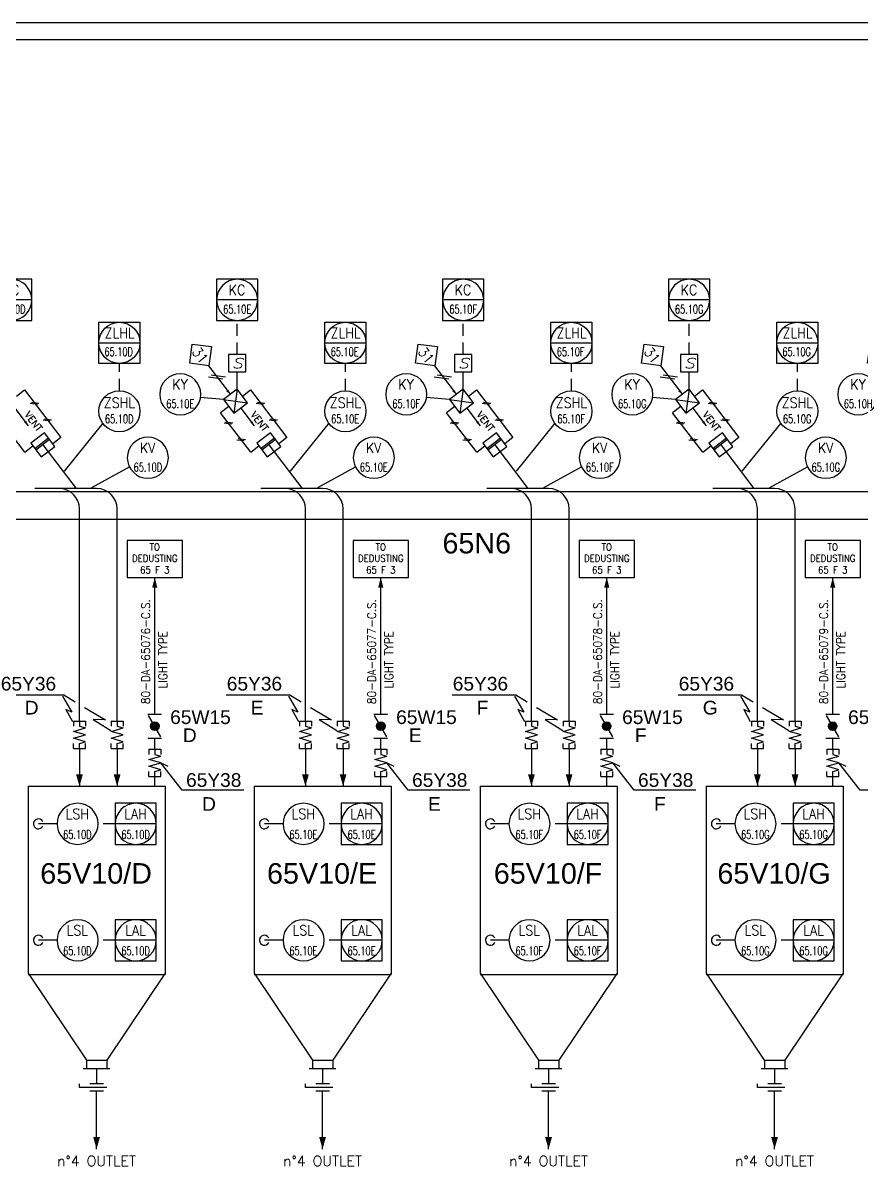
# Model space of a CAD drawing. Extents: x 128 to 230, y 0 to 68.
# Drawn here: x 181.36 to 205.84, y 34.3 to 67.7 of the extents above; entities that cross this region are included whole.
import ezdxf
from ezdxf.enums import TextEntityAlignment as Align

# ---------------------------------------------------------------- set-up
doc = ezdxf.new("R2010")
doc.units = 0
doc.header["$LTSCALE"] = 0.5
doc.header["$MEASUREMENT"] = 0
doc.linetypes.add('TRATT2', pattern=[1.1, 0.7, -0.4])
doc.layers.get('0').update_dxf_attribs({"linetype": 'CONTINUOUS'})
for name, color, linetype in [('GREEN', 92, 'CONTINUOUS'), ('RED', 1, 'CONTINUOUS'), ('S', 7, 'CONTINUOUS'), ('TRATT2', 5, 'TRATT2'), ('Y', 92, 'CONTINUOUS')]:
    doc.layers.add(name, color=color, linetype=linetype)
doc.styles.add('A6', font='arial.ttf', dxfattribs={"height": 0.6})
doc.styles.add('C3', font='COMPLEX', dxfattribs={"height": 0.3})
doc.styles.add('S', font='ITALIC', dxfattribs={"height": 6})
doc.styles.add('S15', font='SIMPLEX', dxfattribs={"width": 0.9, "height": 0.15})
doc.styles.add('S2', font='SIMPLEX', dxfattribs={"height": 0.2})
doc.styles.add('S25', font='SIMPLEX', dxfattribs={"width": 0.9, "height": 0.25})
doc.styles.add('S25S', font='SIMPLEX', dxfattribs={"width": 0.7, "height": 0.25})
doc.styles.add('S2S', font='SIMPLEX', dxfattribs={"width": 0.7, "height": 0.2})
doc.styles.add('S3', font='SIMPLEX', dxfattribs={"width": 0.9, "height": 0.3})

# ---------------------------------------------------------------- blocks, each defined once
blk = doc.blocks.new('NOMEN', base_point=(35, 22))
for p, q in [((35, 22.8), (34.6, 22.4)), ((35.4, 22.4), (35, 22.8)), ((34.6, 22.4), (35, 22)), ((35, 22), (35.4, 22.4))]:
    blk.add_line(p, q)
at = {"style": 'S3', "width": 0.9}
blk.add_attdef('1', text='', height=0.3, dxfattribs=at).set_placement((35, 22.236), align=Align.CENTER)
blk = doc.blocks.new('STRUM0')
blk.add_circle((0, 0), 0.6)
at = {"style": 'S3', "width": 0.9}
blk.add_attdef('2', text='', height=0.3, dxfattribs=at).set_placement((0.005, 0.139), align=Align.CENTER)
at = {"layer": 'S', "style": 'S25', "width": 0.9}
blk.add_attdef('1', text='', height=0.25, dxfattribs=at).set_placement((0.005, -0.436), align=Align.CENTER)
blk = doc.blocks.new('STRUMC')
blk.add_line((-0.6, 0), (0.6, 0))
blk.add_lwpolyline([(-0.6, 0.6), (0.6, 0.6), (0.6, -0.6), (-0.6, -0.6), (-0.6, 0.6)])
blk.add_circle((0, 0), 0.6)
at = {"style": 'S3', "width": 0.9}
blk.add_attdef('2', text='', height=0.3, dxfattribs=at).set_placement((0.005, 0.139), align=Align.CENTER)
at = {"style": 'S2'}
for tag, p in [('3', (0.8, 0.4)), ('4', (0.8, 0.1))]:
    blk.add_attdef(tag, p, '', height=0.2, dxfattribs=at)
at = {"layer": 'S', "style": 'S25', "width": 0.9}
blk.add_attdef('1', text='', height=0.25, dxfattribs=at).set_placement((0.005, -0.436), align=Align.CENTER)
blk = doc.blocks.new('COMPNEU', base_point=(32.45, 18.2))
for p, q in [((32.6, 18.35), (32.3, 18.05)), ((32.7, 18.35), (32.4, 18.05))]:
    blk.add_line(p, q)
blk = doc.blocks.new('FRECC1', base_point=(50.2, 51.5))
blk.add_solid([(50.2, 51.5), (50.5, 51.575), (50.5, 51.425)])
blk = doc.blocks.new('PRESA', base_point=(1.75, 0.1))
for p, q in [((1.5, 0.1), (1.5, 0.6)), ((1.5, 0.6), (2, 0.6)), ((2, 0.6), (2, 0.1)), ((2, 0.1), (1.5, 0.1))]:
    blk.add_line(p, q)
at = {"style": 'S', "width": 1.2}
blk.add_attdef('1', text='', height=0.3, dxfattribs=at).set_placement((1.75, 0.2), align=Align.CENTER)
blk = doc.blocks.new('FRECC2', base_point=(19.5, 44))
at = {"layer": 'RED'}
blk.add_solid([(19.5, 44), (19.85, 44.1), (19.85, 43.9)], dxfattribs=at)
blk = doc.blocks.new('*X5')
for p, q in [((12.778, 29.501), (12.903, 29.626)), ((12.782, 29.47), (12.934, 29.622)), ((12.786, 29.544), (12.86, 29.618)), ((12.792, 29.444), (12.96, 29.612)), ((12.806, 29.423), (12.981, 29.598)), ((12.823, 29.405), (12.999, 29.581)), ((12.844, 29.391), (13.013, 29.56)), ((12.87, 29.38), (13.023, 29.534)), ((12.9, 29.376), (13.028, 29.504)), ((12.942, 29.382), (13.022, 29.462))]:
    blk.add_line(p, q)
blk = doc.blocks.new('B', base_point=(54.6, 16))
at = {"layer": 'S'}
for p, q in [((54.6, 16.2), (54.6, 15.8)), ((54.641, 15.822), (55.265, 16.18)), ((55.3, 16.2), (55.3, 15.8))]:
    blk.add_line(p, q, dxfattribs=at)
blk.add_circle((54.953, 16.001), 0.125, dxfattribs=at)
blk.add_blockref('*X5', (42.05, -13.5), dxfattribs=at)
at = {"layer": 'S', "style": 'S2S', "width": 0.7}
for p in [(54.95, 16.3), (54.95, 15.5)]:
    blk.add_attdef('B', text='', height=0.2, dxfattribs=at).set_placement(p, align=Align.CENTER)
blk = doc.blocks.new('FLESS', base_point=(26.3, 5.675))
for p, q in [((25.5, 5.85), (25.65, 5.85)), ((25.5, 5.5), (25.5, 5.85)), ((25.65, 5.675), (25.7, 5.85)), ((25.7, 5.85), (25.8, 5.5)), ((25.8, 5.5), (25.9, 5.85)), ((25.9, 5.85), (26, 5.5)), ((26, 5.5), (26.1, 5.85)), ((26.15, 5.675), (26.1, 5.85)), ((26.3, 5.85), (26.15, 5.85)), ((26.3, 5.5), (26.3, 5.85)), ((25.5, 5.675), (25.65, 5.675)), ((25.5, 5.5), (25.65, 5.5)), ((26.3, 5.675), (26.15, 5.675)), ((26.3, 5.5), (26.15, 5.5))]:
    blk.add_line(p, q)
blk = doc.blocks.new('LINEA')
at = {"layer": 'S', "style": 'S25', "width": 0.9}
blk.add_attdef('LINE', (0, 0.14), '', height=0.25, dxfattribs=at)
blk = doc.blocks.new('STRUM', base_point=(33, 38))
blk.add_circle((33, 38), 0.6)
at = {"width": 0.9}
for tag, height, style, p in [('2', 0.3, 'S3', (33, 38.1)), ('1', 0.25, 'S25', (33, 37.6))]:
    blk.add_attdef(tag, text='', height=height, dxfattribs=dict(at, style=style)).set_placement(p, align=Align.CENTER)

msp = doc.modelspace()

# ---------------------------------------------------------------- linework, layer by layer
for p, q in [((229.665, 67.7), (128.457, 67.7)), ((186.78, 57.678), (187.416, 56.843)), ((187.615, 56.995), (187.615, 57.509)), ((193.38, 57.678), (194.016, 56.843)), ((194.215, 56.995), (194.215, 57.509)), ((199.98, 57.678), (200.616, 56.843)), ((200.815, 56.995), (200.815, 57.509)), ((181.167, 56.796), (181.405, 56.978)), ((181.405, 56.978), (182.466, 55.587)), ((187.615, 56.995), (187.218, 56.692)), ((187.615, 56.995), (187.521, 56.294)), ((187.918, 56.597), (187.615, 56.995)), ((187.767, 56.796), (188.005, 56.978)), ((188.005, 56.978), (189.066, 55.587)), ((194.215, 56.995), (193.818, 56.692)), ((194.215, 56.995), (194.121, 56.294)), ((194.518, 56.597), (194.215, 56.995)), ((194.367, 56.796), (194.605, 56.978)), ((194.605, 56.978), (195.666, 55.587)), ((200.815, 56.995), (200.418, 56.692)), ((200.815, 56.995), (200.721, 56.294)), ((201.118, 56.597), (200.815, 56.995)), ((200.967, 56.796), (201.205, 56.978)), ((201.205, 56.978), (202.266, 55.587)), ((187.218, 56.692), (186.533, 56.76)), ((187.369, 56.493), (187.131, 56.311)), ((187.218, 56.692), (187.521, 56.294)), ((187.218, 56.692), (187.918, 56.597)), ((187.521, 56.294), (187.918, 56.597)), ((193.818, 56.692), (193.133, 56.76)), ((193.969, 56.493), (193.731, 56.311)), ((193.818, 56.692), (194.121, 56.294)), ((193.818, 56.692), (194.518, 56.597)), ((194.121, 56.294), (194.518, 56.597)), ((200.418, 56.692), (199.733, 56.76)), ((200.569, 56.493), (200.331, 56.311)), ((200.418, 56.692), (200.721, 56.294)), ((200.418, 56.692), (201.118, 56.597)), ((200.721, 56.294), (201.118, 56.597)), ((181.41, 55.158), (180.531, 56.311)), ((181.12, 56.446), (181.514, 55.929)), ((188.01, 55.158), (187.131, 56.311)), ((187.72, 56.446), (188.114, 55.929)), ((194.61, 55.158), (193.731, 56.311)), ((194.32, 56.446), (194.714, 55.929)), ((201.21, 55.158), (200.331, 56.311)), ((200.92, 56.446), (201.314, 55.929)), ((183.688, 56.006), (182.558, 54.605)), ((190.288, 56.006), (189.158, 54.605)), ((196.888, 56.006), (195.758, 54.605)), ((203.488, 56.006), (202.358, 54.605)), ((181.985, 55.723), (181.588, 55.419)), ((182.107, 55.564), (181.709, 55.26)), ((182.137, 55.524), (181.739, 55.221)), ((182.289, 55.325), (181.985, 55.723)), ((182.466, 55.587), (182.228, 55.405)), ((188.585, 55.723), (188.188, 55.419)), ((188.707, 55.564), (188.309, 55.26)), ((188.737, 55.524), (188.339, 55.221)), ((188.889, 55.325), (188.585, 55.723)), ((189.066, 55.587), (188.828, 55.405)), ((195.185, 55.723), (194.788, 55.419)), ((195.307, 55.564), (194.909, 55.26)), ((195.337, 55.524), (194.939, 55.221)), ((195.489, 55.325), (195.185, 55.723)), ((195.666, 55.587), (195.428, 55.405)), ((201.785, 55.723), (201.388, 55.419)), ((201.907, 55.564), (201.509, 55.26)), ((201.937, 55.524), (201.539, 55.221)), ((202.089, 55.325), (201.785, 55.723)), ((202.266, 55.587), (202.028, 55.405)), ((181.41, 55.158), (181.648, 55.34)), ((181.588, 55.419), (181.891, 55.022)), ((181.891, 55.022), (182.289, 55.325)), ((181.938, 55.372), (182.908, 54.1)), ((188.01, 55.158), (188.248, 55.34)), ((188.188, 55.419), (188.491, 55.022)), ((188.491, 55.022), (188.889, 55.325)), ((188.538, 55.372), (189.508, 54.1)), ((194.61, 55.158), (194.848, 55.34)), ((194.788, 55.419), (195.091, 55.022)), ((195.091, 55.022), (195.489, 55.325)), ((195.138, 55.372), (196.108, 54.1)), ((201.21, 55.158), (201.448, 55.34)), ((201.388, 55.419), (201.691, 55.022)), ((201.691, 55.022), (202.089, 55.325)), ((201.738, 55.372), (202.708, 54.1)), ((183.372, 54.13), (184.467, 54.726)), ((189.972, 54.13), (191.067, 54.726)), ((196.572, 54.13), (197.667, 54.726)), ((203.172, 54.13), (204.267, 54.726)), ((185.208, 47.5), (185.208, 51.5)), ((191.808, 47.5), (191.808, 51.5)), ((198.408, 47.5), (198.408, 51.5)), ((205.008, 47.5), (205.008, 51.5)), ((185.208, 46.48), (185.208, 46.8)), ((191.808, 46.48), (191.808, 46.8)), ((198.408, 46.48), (198.408, 46.8)), ((205.008, 46.48), (205.008, 46.8)), ((185.208, 45.38), (185.208, 45.755)), ((191.808, 45.38), (191.808, 45.755)), ((198.408, 45.38), (198.408, 45.755)), ((205.008, 45.38), (205.008, 45.755)), ((182.353, 44.3), (181.808, 44.3)), ((188.953, 44.3), (188.408, 44.3)), ((195.553, 44.3), (195.008, 44.3)), ((202.153, 44.3), (201.608, 44.3)), ((182.353, 40.9), (181.808, 40.9)), ((188.953, 40.9), (188.408, 40.9)), ((195.553, 40.9), (195.008, 40.9)), ((202.153, 40.9), (201.608, 40.9)), ((183.008, 36.6), (183.008, 36.7)), ((183.808, 36.6), (183.008, 36.6)), ((183.708, 36.7), (183.308, 36.7)), ((183.308, 36.5), (183.708, 36.5)), ((189.608, 36.6), (189.608, 36.7)), ((190.408, 36.6), (189.608, 36.6)), ((190.308, 36.7), (189.908, 36.7)), ((189.908, 36.5), (190.308, 36.5)), ((196.208, 36.6), (196.208, 36.7)), ((197.008, 36.6), (196.208, 36.6)), ((196.908, 36.7), (196.508, 36.7)), ((196.508, 36.5), (196.908, 36.5)), ((202.808, 36.6), (202.808, 36.7)), ((203.608, 36.6), (202.808, 36.6)), ((203.508, 36.7), (203.108, 36.7)), ((203.108, 36.5), (203.508, 36.5))]:
    msp.add_line(p, q)
for points in [[(180.689, 48.068), (182.548, 48.068), (182.885, 47.866)], [(182.515, 48.034), (182.784, 47.563), (182.607, 47.639), (182.801, 47.286)], [(187.289, 48.068), (189.148, 48.068), (189.485, 47.866)], [(189.115, 48.034), (189.384, 47.563), (189.207, 47.639), (189.401, 47.286)], [(193.889, 48.068), (195.748, 48.068), (196.085, 47.866)], [(195.715, 48.034), (195.984, 47.563), (195.807, 47.639), (196.001, 47.286)], [(200.489, 48.068), (202.348, 48.068), (202.685, 47.866)], [(202.315, 48.034), (202.584, 47.563), (202.407, 47.639), (202.601, 47.286)], [(183.16, 47.701), (183.768, 47.336), (183.407, 47.344), (183.928, 47.025)], [(189.76, 47.701), (190.368, 47.336), (190.007, 47.344), (190.528, 47.025)], [(196.36, 47.701), (196.968, 47.336), (196.607, 47.344), (197.128, 47.025)], [(202.96, 47.701), (203.568, 47.336), (203.207, 47.344), (203.728, 47.025)], [(187.808, 45.28), (186.008, 45.28), (185.383, 46.08), (185.591, 45.989)], [(194.408, 45.28), (192.608, 45.28), (191.983, 46.08), (192.191, 45.989)], [(201.008, 45.28), (199.208, 45.28), (198.583, 46.08), (198.791, 45.989)], [(207.608, 45.28), (205.808, 45.28), (205.183, 46.08), (205.391, 45.989)]]:
    msp.add_lwpolyline(points)
for centre in [(181.808, 44.3), (188.408, 44.3), (195.008, 44.3), (201.608, 44.3), (181.808, 40.9), (188.408, 40.9), (195.008, 40.9), (201.608, 40.9)]:
    msp.add_arc(centre, 0.145, 28.9364, 333.1902)
at = {"layer": 'GREEN'}
for p, q in [((223.008, 54), (153.634, 54)), ((153.634, 53.2), (223.008, 53.2)), ((183.9, 37.14), (183.117, 37.14)), ((183.217, 37.399), (183.807, 37.399)), ((183.807, 37.399), (183.807, 37.14)), ((190.5, 37.14), (189.717, 37.14)), ((189.817, 37.399), (190.407, 37.399)), ((190.407, 37.399), (190.407, 37.14)), ((197.1, 37.14), (196.317, 37.14)), ((196.417, 37.399), (197.007, 37.399)), ((197.007, 37.399), (197.007, 37.14)), ((203.7, 37.14), (202.917, 37.14)), ((203.017, 37.399), (203.607, 37.399)), ((203.607, 37.399), (203.607, 37.14))]:
    msp.add_line(p, q, dxfattribs=at)
at = {"layer": 'GREEN', "linetype": 'Continuous'}
for p, q in [((181.508, 45.4), (185.508, 45.4)), ((181.508, 45.4), (181.508, 39.936)), ((185.508, 45.4), (185.508, 39.9)), ((188.108, 45.4), (192.108, 45.4)), ((188.108, 45.4), (188.108, 39.936)), ((192.108, 45.4), (192.108, 39.9)), ((194.708, 45.4), (198.708, 45.4)), ((194.708, 45.4), (194.708, 39.936)), ((198.708, 45.4), (198.708, 39.9)), ((201.308, 45.4), (205.308, 45.4)), ((201.308, 45.4), (201.308, 39.936)), ((205.308, 45.4), (205.308, 39.9)), ((181.508, 39.936), (183.21, 37.399)), ((181.508, 39.9), (185.508, 39.9)), ((185.508, 39.936), (183.807, 37.399)), ((188.108, 39.936), (189.81, 37.399)), ((188.108, 39.9), (192.108, 39.9)), ((192.108, 39.936), (190.407, 37.399)), ((194.708, 39.936), (196.41, 37.399)), ((194.708, 39.9), (198.708, 39.9)), ((198.708, 39.936), (197.007, 37.399)), ((201.308, 39.936), (203.01, 37.399)), ((201.308, 39.9), (205.308, 39.9)), ((205.308, 39.936), (203.607, 37.399)), ((183.217, 37.4), (183.217, 37.14)), ((189.817, 37.4), (189.817, 37.14)), ((196.417, 37.4), (196.417, 37.14)), ((203.017, 37.4), (203.017, 37.14))]:
    msp.add_line(p, q, dxfattribs=at)
at = {"layer": 'RED'}
for p, q in [((229.165, 67.2), (128.957, 67.2)), ((183.508, 54.1), (181.708, 54.1)), ((190.108, 54.1), (188.308, 54.1)), ((196.708, 54.1), (194.908, 54.1)), ((203.308, 54.1), (201.508, 54.1)), ((183.008, 47.3), (183.008, 53.5)), ((184.108, 47.3), (184.108, 53.5)), ((189.608, 47.3), (189.608, 53.5)), ((190.708, 47.3), (190.708, 53.5)), ((196.208, 47.3), (196.208, 53.5)), ((197.308, 47.3), (197.308, 53.5)), ((202.808, 47.3), (202.808, 53.5)), ((203.908, 47.3), (203.908, 53.5)), ((183.008, 46.5), (183.008, 45.4)), ((184.108, 46.5), (184.108, 45.4)), ((189.608, 46.5), (189.608, 45.4)), ((190.708, 46.5), (190.708, 45.4)), ((196.208, 46.5), (196.208, 45.4)), ((197.308, 46.5), (197.308, 45.4)), ((202.808, 46.5), (202.808, 45.4)), ((203.908, 46.5), (203.908, 45.4)), ((183.508, 37.14), (183.508, 36.7)), ((190.108, 37.14), (190.108, 36.7)), ((196.708, 37.14), (196.708, 36.7)), ((203.308, 37.14), (203.308, 36.7)), ((183.508, 34.8), (183.508, 36.5)), ((190.108, 34.8), (190.108, 36.5)), ((196.708, 34.8), (196.708, 36.5)), ((203.308, 34.8), (203.308, 36.5))]:
    msp.add_line(p, q, dxfattribs=at)
for centre, start in [((182.408, 53.5), 360), ((183.508, 53.5), 0), ((189.008, 53.5), 360), ((190.108, 53.5), 0), ((195.608, 53.5), 360), ((196.708, 53.5), 0), ((202.208, 53.5), 360), ((203.308, 53.5), 0)]:
    msp.add_arc(centre, 0.6, start, 90, dxfattribs=at)
at = {"layer": 'S'}
for p, q in [((186.018, 52.58), (184.398, 52.58)), ((184.398, 52.58), (184.398, 51.5)), ((186.018, 51.5), (186.018, 52.58)), ((192.618, 52.58), (190.998, 52.58)), ((190.998, 52.58), (190.998, 51.5)), ((192.618, 51.5), (192.618, 52.58)), ((199.218, 52.58), (197.598, 52.58)), ((197.598, 52.58), (197.598, 51.5)), ((199.218, 51.5), (199.218, 52.58)), ((205.818, 52.58), (204.198, 52.58)), ((204.198, 52.58), (204.198, 51.5)), ((205.818, 51.5), (205.818, 52.58)), ((184.398, 51.5), (186.018, 51.5)), ((190.998, 51.5), (192.618, 51.5)), ((197.598, 51.5), (199.218, 51.5)), ((204.198, 51.5), (205.818, 51.5))]:
    msp.add_line(p, q, dxfattribs=at)
at = {"layer": 'TRATT2'}
for p, q in [((187.615, 58.009), (187.615, 59.008)), ((194.215, 58.009), (194.215, 59.008)), ((200.815, 58.009), (200.815, 59.008)), ((184.176, 56.952), (184.176, 57.752)), ((190.776, 56.952), (190.776, 57.752)), ((197.376, 56.952), (197.376, 57.752)), ((203.976, 56.952), (203.976, 57.752)), ((184.053, 44.3), (183.553, 44.3)), ((190.653, 44.3), (190.153, 44.3)), ((197.253, 44.3), (196.753, 44.3)), ((203.853, 44.3), (203.353, 44.3)), ((184.053, 40.9), (183.553, 40.9)), ((190.653, 40.9), (190.153, 40.9)), ((197.253, 40.9), (196.753, 40.9)), ((203.853, 40.9), (203.353, 40.9))]:
    msp.add_line(p, q, dxfattribs=at)

# ---------------------------------------------------------------- block references
ref = msp.add_blockref('STRUMC', (181.015, 59.608), dxfattribs=dict(xscale=-1))
ref.add_attrib('2', 'KC', dxfattribs={"height": 0.3, "style": 'S3', "width": 0.9}).set_placement((181.01, 59.748), align=Align.CENTER)
ref.add_attrib('1', '65.10D', dxfattribs={"layer": 'S', "height": 0.25, "style": 'S25S', "width": 0.7}).set_placement((181.015, 59.208), align=Align.CENTER)
ref = msp.add_blockref('STRUMC', (187.615, 59.608), dxfattribs=dict(xscale=-1))
ref.add_attrib('2', 'KC', dxfattribs={"height": 0.3, "style": 'S3', "width": 0.9}).set_placement((187.61, 59.748), align=Align.CENTER)
ref.add_attrib('1', '65.10E', dxfattribs={"layer": 'S', "height": 0.25, "style": 'S25S', "width": 0.7}).set_placement((187.615, 59.208), align=Align.CENTER)
ref = msp.add_blockref('STRUMC', (194.215, 59.608), dxfattribs=dict(xscale=-1))
ref.add_attrib('2', 'KC', dxfattribs={"height": 0.3, "style": 'S3', "width": 0.9}).set_placement((194.21, 59.748), align=Align.CENTER)
ref.add_attrib('1', '65.10F', dxfattribs={"layer": 'S', "height": 0.25, "style": 'S25S', "width": 0.7}).set_placement((194.215, 59.208), align=Align.CENTER)
ref = msp.add_blockref('STRUMC', (200.815, 59.608), dxfattribs=dict(xscale=-1))
ref.add_attrib('2', 'KC', dxfattribs={"height": 0.3, "style": 'S3', "width": 0.9}).set_placement((200.81, 59.748), align=Align.CENTER)
ref.add_attrib('1', '65.10G', dxfattribs={"layer": 'S', "height": 0.25, "style": 'S25S', "width": 0.7}).set_placement((200.815, 59.208), align=Align.CENTER)
ref = msp.add_blockref('STRUMC', (184.176, 58.352))
ref.add_attrib('2', 'ZLHL', dxfattribs={"height": 0.3, "style": 'S3', "width": 0.9}).set_placement((184.181, 58.492), align=Align.CENTER)
ref.add_attrib('1', '65.10D', dxfattribs={"layer": 'S', "height": 0.25, "style": 'S25S', "width": 0.7}).set_placement((184.153, 57.966), align=Align.CENTER)
ref = msp.add_blockref('STRUMC', (190.776, 58.352))
ref.add_attrib('2', 'ZLHL', dxfattribs={"height": 0.3, "style": 'S3', "width": 0.9}).set_placement((190.781, 58.492), align=Align.CENTER)
ref.add_attrib('1', '65.10E', dxfattribs={"layer": 'S', "height": 0.25, "style": 'S25S', "width": 0.7}).set_placement((190.753, 57.966), align=Align.CENTER)
ref = msp.add_blockref('STRUMC', (197.376, 58.352))
ref.add_attrib('2', 'ZLHL', dxfattribs={"height": 0.3, "style": 'S3', "width": 0.9}).set_placement((197.381, 58.492), align=Align.CENTER)
ref.add_attrib('1', '65.10F', dxfattribs={"layer": 'S', "height": 0.25, "style": 'S25S', "width": 0.7}).set_placement((197.353, 57.966), align=Align.CENTER)
ref = msp.add_blockref('STRUMC', (203.976, 58.352))
ref.add_attrib('2', 'ZLHL', dxfattribs={"height": 0.3, "style": 'S3', "width": 0.9}).set_placement((203.981, 58.492), align=Align.CENTER)
ref.add_attrib('1', '65.10G', dxfattribs={"layer": 'S', "height": 0.25, "style": 'S25S', "width": 0.7}).set_placement((203.953, 57.966), align=Align.CENTER)
ref = msp.add_blockref('NOMEN', (186.227, 57.756), dxfattribs=dict(xscale=-1, rotation=307.3296406139496))
ref.add_attrib('1', '31', dxfattribs={"height": 0.3, "rotation": 307.3296, "style": 'S3', "width": 0.9}).set_placement((186.415, 57.899), align=Align.CENTER)
ref = msp.add_blockref('NOMEN', (192.827, 57.756), dxfattribs=dict(xscale=-1, rotation=307.3296406139496))
ref.add_attrib('1', '31', dxfattribs={"height": 0.3, "rotation": 307.3296, "style": 'S3', "width": 0.9}).set_placement((193.015, 57.899), align=Align.CENTER)
ref = msp.add_blockref('NOMEN', (199.427, 57.756), dxfattribs=dict(xscale=-1, rotation=307.3296406139496))
ref.add_attrib('1', '31', dxfattribs={"height": 0.3, "rotation": 307.3296, "style": 'S3', "width": 0.9}).set_placement((199.615, 57.899), align=Align.CENTER)
ref = msp.add_blockref('NOMEN', (206.027, 57.756), dxfattribs=dict(xscale=-1, rotation=307.3296406139496))
ref.add_attrib('1', '31', dxfattribs={"height": 0.3, "rotation": 307.3296, "style": 'S3', "width": 0.9}).set_placement((206.215, 57.899), align=Align.CENTER)
ref = msp.add_blockref('PRESA', (187.615, 57.509), dxfattribs=dict(xscale=-1))
ref.add_attrib('1', 'S', dxfattribs={"height": 0.3, "style": 'S', "width": 1.2}).set_placement((187.615, 57.609), align=Align.CENTER)
ref = msp.add_blockref('PRESA', (194.215, 57.509), dxfattribs=dict(xscale=-1))
ref.add_attrib('1', 'S', dxfattribs={"height": 0.3, "style": 'S', "width": 1.2}).set_placement((194.215, 57.609), align=Align.CENTER)
ref = msp.add_blockref('PRESA', (200.815, 57.509), dxfattribs=dict(xscale=-1))
ref.add_attrib('1', 'S', dxfattribs={"height": 0.3, "style": 'S', "width": 1.2}).set_placement((200.815, 57.609), align=Align.CENTER)
ref = msp.add_blockref('STRUM0', (185.952, 56.847), dxfattribs=dict(xscale=-1))
ref.add_attrib('2', 'KY', dxfattribs={"height": 0.3, "style": 'S3', "width": 0.9}).set_placement((185.947, 56.987), align=Align.CENTER)
ref.add_attrib('1', '65.10E', dxfattribs={"layer": 'S', "height": 0.25, "style": 'S25S', "width": 0.7}).set_placement((185.952, 56.447), align=Align.CENTER)
ref = msp.add_blockref('STRUM0', (192.552, 56.847), dxfattribs=dict(xscale=-1))
ref.add_attrib('2', 'KY', dxfattribs={"height": 0.3, "style": 'S3', "width": 0.9}).set_placement((192.547, 56.987), align=Align.CENTER)
ref.add_attrib('1', '65.10F', dxfattribs={"layer": 'S', "height": 0.25, "style": 'S25S', "width": 0.7}).set_placement((192.552, 56.447), align=Align.CENTER)
ref = msp.add_blockref('STRUM0', (199.152, 56.847), dxfattribs=dict(xscale=-1))
ref.add_attrib('2', 'KY', dxfattribs={"height": 0.3, "style": 'S3', "width": 0.9}).set_placement((199.147, 56.987), align=Align.CENTER)
ref.add_attrib('1', '65.10G', dxfattribs={"layer": 'S', "height": 0.25, "style": 'S25S', "width": 0.7}).set_placement((199.152, 56.447), align=Align.CENTER)
ref = msp.add_blockref('STRUM0', (205.752, 56.847), dxfattribs=dict(xscale=-1))
ref.add_attrib('2', 'KY', dxfattribs={"height": 0.3, "style": 'S3', "width": 0.9}).set_placement((205.747, 56.987), align=Align.CENTER)
ref.add_attrib('1', '65.10H', dxfattribs={"layer": 'S', "height": 0.25, "style": 'S25S', "width": 0.7}).set_placement((205.752, 56.447), align=Align.CENTER)
ref = msp.add_blockref('STRUM', (184.176, 56.352))
ref.add_attrib('2', 'ZSHL', dxfattribs={"height": 0.3, "style": 'S3', "width": 0.9}).set_placement((184.176, 56.452), align=Align.CENTER)
ref.add_attrib('1', '65.10D', dxfattribs={"layer": 'S', "height": 0.25, "style": 'S25S', "width": 0.7}).set_placement((184.169, 56.004), align=Align.CENTER)
at = {"yscale": 0.5, "zscale": 0.5}
for name, p, xscale, rotation in [('FRECC1', (187.416, 56.843), -0.5, 307.3296406139496), ('FRECC1', (194.016, 56.843), -0.5, 307.3296406139496), ('FRECC1', (200.616, 56.843), -0.5, 307.3296406139496), ('COMPNEU', (181.717, 56.604), -0.4999999999999996, 37.3296406139496), ('COMPNEU', (188.317, 56.604), -0.4999999999999996, 37.3296406139496), ('COMPNEU', (194.917, 56.604), -0.4999999999999996, 37.3296406139496), ('COMPNEU', (201.517, 56.604), -0.4999999999999996, 37.3296406139496), ('COMPNEU', (182.089, 56.116), -0.4999999999999996, 37.3296406139496), ('COMPNEU', (187.38, 56.027), -0.4999999999999996, 37.3296406139496), ('COMPNEU', (188.689, 56.116), -0.4999999999999996, 37.3296406139496), ('COMPNEU', (193.98, 56.027), -0.4999999999999996, 37.3296406139496), ('COMPNEU', (195.289, 56.116), -0.4999999999999996, 37.3296406139496), ('COMPNEU', (200.58, 56.027), -0.4999999999999996, 37.3296406139496), ('COMPNEU', (201.889, 56.116), -0.4999999999999996, 37.3296406139496), ('FRECC1', (181.514, 55.929), -0.5, 307.3296406139496), ('FRECC1', (188.114, 55.929), -0.5, 307.3296406139496), ('FRECC1', (194.714, 55.929), -0.5, 307.3296406139496), ('FRECC1', (201.314, 55.929), -0.5, 307.3296406139496), ('COMPNEU', (187.752, 55.539), -0.4999999999999996, 37.3296406139496), ('COMPNEU', (194.352, 55.539), -0.4999999999999996, 37.3296406139496), ('COMPNEU', (200.952, 55.539), -0.4999999999999996, 37.3296406139496)]:
    msp.add_blockref(name, p, dxfattribs=dict(at, xscale=xscale, rotation=rotation))
ref = msp.add_blockref('STRUM', (190.776, 56.352))
ref.add_attrib('2', 'ZSHL', dxfattribs={"height": 0.3, "style": 'S3', "width": 0.9}).set_placement((190.776, 56.452), align=Align.CENTER)
ref.add_attrib('1', '65.10E', dxfattribs={"layer": 'S', "height": 0.25, "style": 'S25S', "width": 0.7}).set_placement((190.769, 56.004), align=Align.CENTER)
ref = msp.add_blockref('STRUM', (197.376, 56.352))
ref.add_attrib('2', 'ZSHL', dxfattribs={"height": 0.3, "style": 'S3', "width": 0.9}).set_placement((197.376, 56.452), align=Align.CENTER)
ref.add_attrib('1', '65.10F', dxfattribs={"layer": 'S', "height": 0.25, "style": 'S25S', "width": 0.7}).set_placement((197.369, 56.004), align=Align.CENTER)
ref = msp.add_blockref('STRUM', (203.976, 56.352))
ref.add_attrib('2', 'ZSHL', dxfattribs={"height": 0.3, "style": 'S3', "width": 0.9}).set_placement((203.976, 56.452), align=Align.CENTER)
ref.add_attrib('1', '65.10G', dxfattribs={"layer": 'S', "height": 0.25, "style": 'S25S', "width": 0.7}).set_placement((203.969, 56.004), align=Align.CENTER)
ref = msp.add_blockref('STRUM0', (185.006, 54.995), dxfattribs=dict(xscale=-1))
ref.add_attrib('2', 'KV', dxfattribs={"height": 0.3, "style": 'S3', "width": 0.9}).set_placement((185, 55.134), align=Align.CENTER)
ref.add_attrib('1', '65.10D', dxfattribs={"layer": 'S', "height": 0.25, "style": 'S25S', "width": 0.7}).set_placement((185.006, 54.595), align=Align.CENTER)
ref = msp.add_blockref('STRUM0', (191.606, 54.995), dxfattribs=dict(xscale=-1))
ref.add_attrib('2', 'KV', dxfattribs={"height": 0.3, "style": 'S3', "width": 0.9}).set_placement((191.6, 55.134), align=Align.CENTER)
ref.add_attrib('1', '65.10E', dxfattribs={"layer": 'S', "height": 0.25, "style": 'S25S', "width": 0.7}).set_placement((191.606, 54.595), align=Align.CENTER)
ref = msp.add_blockref('STRUM0', (198.206, 54.995), dxfattribs=dict(xscale=-1))
ref.add_attrib('2', 'KV', dxfattribs={"height": 0.3, "style": 'S3', "width": 0.9}).set_placement((198.2, 55.134), align=Align.CENTER)
ref.add_attrib('1', '65.10F', dxfattribs={"layer": 'S', "height": 0.25, "style": 'S25S', "width": 0.7}).set_placement((198.206, 54.595), align=Align.CENTER)
ref = msp.add_blockref('STRUM0', (204.806, 54.995), dxfattribs=dict(xscale=-1))
ref.add_attrib('2', 'KV', dxfattribs={"height": 0.3, "style": 'S3', "width": 0.9}).set_placement((204.8, 55.134), align=Align.CENTER)
ref.add_attrib('1', '65.10G', dxfattribs={"layer": 'S', "height": 0.25, "style": 'S25S', "width": 0.7}).set_placement((204.806, 54.595), align=Align.CENTER)
at = {"xscale": -1}
for name, p, rotation in [('FRECC1', (185.208, 51.5), 90), ('FRECC1', (191.808, 51.5), 90), ('FRECC1', (198.408, 51.5), 90), ('FRECC1', (205.008, 51.5), 90), ('FLESS', (183.008, 47.3), 270), ('FLESS', (184.108, 47.3), 270), ('FLESS', (189.608, 47.3), 270), ('FLESS', (190.708, 47.3), 270), ('FLESS', (196.208, 47.3), 270), ('FLESS', (197.308, 47.3), 270), ('FLESS', (202.808, 47.3), 270), ('FLESS', (203.908, 47.3), 270), ('FLESS', (185.208, 46.48), 270), ('FLESS', (191.808, 46.48), 270), ('FLESS', (198.408, 46.48), 270), ('FLESS', (205.008, 46.48), 270), ('FRECC2', (183.008, 45.4), 270), ('FRECC2', (184.108, 45.4), 270), ('FRECC2', (189.608, 45.4), 270), ('FRECC2', (190.708, 45.4), 270), ('FRECC2', (196.208, 45.4), 270), ('FRECC2', (197.308, 45.4), 270), ('FRECC2', (202.808, 45.4), 270), ('FRECC2', (203.908, 45.4), 270)]:
    msp.add_blockref(name, p, dxfattribs=dict(at, rotation=rotation))
at = {"rotation": 90}
for p, values in [((185.208, 47.8), {'LINE': '80-DA-65076-C.S.'}), ((191.808, 47.8), {'LINE': '80-DA-65077-C.S.'}), ((198.408, 47.8), {'LINE': '80-DA-65078-C.S.'}), ((205.008, 47.8), {'LINE': '80-DA-65079-C.S.'}), ((185.708, 48.1), {'LINE': ' LIGHT TYPE'}), ((192.308, 48.1), {'LINE': ' LIGHT TYPE'}), ((198.908, 48.1), {'LINE': ' LIGHT TYPE'}), ((205.508, 48.1), {'LINE': ' LIGHT TYPE'})]:
    msp.add_blockref('LINEA', p, dxfattribs=at).add_auto_attribs(values)
for name, p in [('B', (185.208, 46.8)), ('B', (191.808, 46.8)), ('B', (198.408, 46.8)), ('B', (205.008, 46.8)), ('FRECC2', (183.508, 34.8)), ('FRECC2', (190.108, 34.8)), ('FRECC2', (196.708, 34.8)), ('FRECC2', (203.308, 34.8))]:
    msp.add_blockref(name, p, dxfattribs=at)
ref = msp.add_blockref('STRUM0', (182.953, 44.3), dxfattribs=dict(xscale=-1))
ref.add_attrib('2', 'LSH', dxfattribs={"height": 0.3, "style": 'S3', "width": 0.9}).set_placement((182.947, 44.439), align=Align.CENTER)
ref.add_attrib('1', '65.10D', dxfattribs={"layer": 'S', "height": 0.25, "style": 'S25S', "width": 0.7}).set_placement((182.947, 43.864), align=Align.CENTER)
ref = msp.add_blockref('STRUMC', (184.653, 44.3), dxfattribs=dict(xscale=-1))
ref.add_attrib('2', 'LAH', dxfattribs={"height": 0.3, "style": 'S3', "width": 0.9}).set_placement((184.647, 44.439), align=Align.CENTER)
ref.add_attrib('1', '65.10D', dxfattribs={"layer": 'S', "height": 0.25, "style": 'S25S', "width": 0.7}).set_placement((184.647, 43.864), align=Align.CENTER)
ref = msp.add_blockref('STRUM0', (189.553, 44.3), dxfattribs=dict(xscale=-1))
ref.add_attrib('2', 'LSH', dxfattribs={"height": 0.3, "style": 'S3', "width": 0.9}).set_placement((189.547, 44.439), align=Align.CENTER)
ref.add_attrib('1', '65.10E', dxfattribs={"layer": 'S', "height": 0.25, "style": 'S25S', "width": 0.7}).set_placement((189.547, 43.864), align=Align.CENTER)
ref = msp.add_blockref('STRUMC', (191.253, 44.3), dxfattribs=dict(xscale=-1))
ref.add_attrib('2', 'LAH', dxfattribs={"height": 0.3, "style": 'S3', "width": 0.9}).set_placement((191.247, 44.439), align=Align.CENTER)
ref.add_attrib('1', '65.10E', dxfattribs={"layer": 'S', "height": 0.25, "style": 'S25S', "width": 0.7}).set_placement((191.247, 43.864), align=Align.CENTER)
ref = msp.add_blockref('STRUM0', (196.153, 44.3), dxfattribs=dict(xscale=-1))
ref.add_attrib('2', 'LSH', dxfattribs={"height": 0.3, "style": 'S3', "width": 0.9}).set_placement((196.147, 44.439), align=Align.CENTER)
ref.add_attrib('1', '65.10F', dxfattribs={"layer": 'S', "height": 0.25, "style": 'S25S', "width": 0.7}).set_placement((196.147, 43.864), align=Align.CENTER)
ref = msp.add_blockref('STRUMC', (197.853, 44.3), dxfattribs=dict(xscale=-1))
ref.add_attrib('2', 'LAH', dxfattribs={"height": 0.3, "style": 'S3', "width": 0.9}).set_placement((197.847, 44.439), align=Align.CENTER)
ref.add_attrib('1', '65.10F', dxfattribs={"layer": 'S', "height": 0.25, "style": 'S25S', "width": 0.7}).set_placement((197.847, 43.864), align=Align.CENTER)
ref = msp.add_blockref('STRUM0', (202.753, 44.3), dxfattribs=dict(xscale=-1))
ref.add_attrib('2', 'LSH', dxfattribs={"height": 0.3, "style": 'S3', "width": 0.9}).set_placement((202.747, 44.439), align=Align.CENTER)
ref.add_attrib('1', '65.10G', dxfattribs={"layer": 'S', "height": 0.25, "style": 'S25S', "width": 0.7}).set_placement((202.747, 43.864), align=Align.CENTER)
ref = msp.add_blockref('STRUMC', (204.453, 44.3), dxfattribs=dict(xscale=-1))
ref.add_attrib('2', 'LAH', dxfattribs={"height": 0.3, "style": 'S3', "width": 0.9}).set_placement((204.447, 44.439), align=Align.CENTER)
ref.add_attrib('1', '65.10G', dxfattribs={"layer": 'S', "height": 0.25, "style": 'S25S', "width": 0.7}).set_placement((204.447, 43.864), align=Align.CENTER)
ref = msp.add_blockref('STRUM0', (182.953, 40.9), dxfattribs=dict(xscale=-1))
ref.add_attrib('2', 'LSL', dxfattribs={"height": 0.3, "style": 'S3', "width": 0.9}).set_placement((182.947, 41.039), align=Align.CENTER)
ref.add_attrib('1', '65.10D', dxfattribs={"layer": 'S', "height": 0.25, "style": 'S25S', "width": 0.7}).set_placement((182.947, 40.464), align=Align.CENTER)
ref = msp.add_blockref('STRUMC', (184.653, 40.9), dxfattribs=dict(xscale=-1))
ref.add_attrib('2', 'LAL', dxfattribs={"height": 0.3, "style": 'S3', "width": 0.9}).set_placement((184.647, 41.039), align=Align.CENTER)
ref.add_attrib('1', '65.10D', dxfattribs={"layer": 'S', "height": 0.25, "style": 'S25S', "width": 0.7}).set_placement((184.647, 40.464), align=Align.CENTER)
ref = msp.add_blockref('STRUM0', (189.553, 40.9), dxfattribs=dict(xscale=-1))
ref.add_attrib('2', 'LSL', dxfattribs={"height": 0.3, "style": 'S3', "width": 0.9}).set_placement((189.547, 41.039), align=Align.CENTER)
ref.add_attrib('1', '65.10E', dxfattribs={"layer": 'S', "height": 0.25, "style": 'S25S', "width": 0.7}).set_placement((189.547, 40.464), align=Align.CENTER)
ref = msp.add_blockref('STRUMC', (191.253, 40.9), dxfattribs=dict(xscale=-1))
ref.add_attrib('2', 'LAL', dxfattribs={"height": 0.3, "style": 'S3', "width": 0.9}).set_placement((191.247, 41.039), align=Align.CENTER)
ref.add_attrib('1', '65.10E', dxfattribs={"layer": 'S', "height": 0.25, "style": 'S25S', "width": 0.7}).set_placement((191.247, 40.464), align=Align.CENTER)
ref = msp.add_blockref('STRUM0', (196.153, 40.9), dxfattribs=dict(xscale=-1))
ref.add_attrib('2', 'LSL', dxfattribs={"height": 0.3, "style": 'S3', "width": 0.9}).set_placement((196.147, 41.039), align=Align.CENTER)
ref.add_attrib('1', '65.10F', dxfattribs={"layer": 'S', "height": 0.25, "style": 'S25S', "width": 0.7}).set_placement((196.147, 40.464), align=Align.CENTER)
ref = msp.add_blockref('STRUMC', (197.853, 40.9), dxfattribs=dict(xscale=-1))
ref.add_attrib('2', 'LAL', dxfattribs={"height": 0.3, "style": 'S3', "width": 0.9}).set_placement((197.847, 41.039), align=Align.CENTER)
ref.add_attrib('1', '65.10F', dxfattribs={"layer": 'S', "height": 0.25, "style": 'S25S', "width": 0.7}).set_placement((197.847, 40.464), align=Align.CENTER)
ref = msp.add_blockref('STRUM0', (202.753, 40.9), dxfattribs=dict(xscale=-1))
ref.add_attrib('2', 'LSL', dxfattribs={"height": 0.3, "style": 'S3', "width": 0.9}).set_placement((202.747, 41.039), align=Align.CENTER)
ref.add_attrib('1', '65.10G', dxfattribs={"layer": 'S', "height": 0.25, "style": 'S25S', "width": 0.7}).set_placement((202.747, 40.464), align=Align.CENTER)
ref = msp.add_blockref('STRUMC', (204.453, 40.9), dxfattribs=dict(xscale=-1))
ref.add_attrib('2', 'LAL', dxfattribs={"height": 0.3, "style": 'S3', "width": 0.9}).set_placement((204.447, 41.039), align=Align.CENTER)
ref.add_attrib('1', '65.10G', dxfattribs={"layer": 'S', "height": 0.25, "style": 'S25S', "width": 0.7}).set_placement((204.447, 40.464), align=Align.CENTER)
at = {"layer": 'S', "xscale": -1, "rotation": 37.3296406139496}
for p in [(187.062, 57.39), (193.662, 57.39), (200.262, 57.39)]:
    msp.add_blockref('COMPNEU', p, dxfattribs=at)

# ---------------------------------------------------------------- texts
at = {"style": 'C3'}
for p in [(183.508, 34.3), (190.108, 34.3), (196.708, 34.3), (203.308, 34.3)]:
    msp.add_text('n%%d4 OUTLET', height=0.3, dxfattribs=at).set_placement(p, align=Align.CENTER)
at = {"layer": 'GREEN', "style": 'A6'}
for s, p in [('65Y36', (180.711, 48.194)), ('65Y36', (187.311, 48.194)), ('65Y36', (193.911, 48.194)), ('65Y36', (200.511, 48.194)), ('D', (181.411, 47.494)), ('E', (188.011, 47.494)), ('F', (194.611, 47.494)), ('G', (201.211, 47.494)), ('65W15', (185.657, 47.216)), ('65W15', (192.257, 47.216)), ('65W15', (198.857, 47.216)), ('65W15', (205.457, 47.216)), ('D', (186.028, 46.688)), ('E', (192.628, 46.688)), ('F', (199.228, 46.688)), ('65Y38', (186.122, 45.38)), ('65Y38', (192.722, 45.38)), ('65Y38', (199.322, 45.38)), ('D', (186.59, 44.68)), ('E', (193.19, 44.68)), ('F', (199.79, 44.68))]:
    msp.add_text(s, height=0.4, dxfattribs=at).set_placement(p)
at = {"layer": 'S', "style": 'S2'}
for p in [(181.784, 55.74), (188.384, 55.74), (194.984, 55.74), (201.584, 55.74)]:
    msp.add_text('VENT', height=0.2, rotation=307.3296, dxfattribs=at).set_placement(p, align=Align.RIGHT)
at = {"layer": 'S', "style": 'S15', "width": 0.9}
for s, p in [('TO', (185.208, 52.29)), ('TO', (191.808, 52.29)), ('TO', (198.408, 52.29)), ('TO', (205.008, 52.29)), ('DEDUSTING', (185.208, 51.953)), ('DEDUSTING', (191.808, 51.953)), ('DEDUSTING', (198.408, 51.953)), ('DEDUSTING', (205.008, 51.953)), ('65 F 3', (185.208, 51.615)), ('65 F 3', (191.808, 51.615)), ('65 F 3', (198.408, 51.615)), ('65 F 3', (205.008, 51.615))]:
    msp.add_text(s, height=0.2025, dxfattribs=at).set_placement(p, align=Align.CENTER)
at = {"layer": 'Y', "style": 'A6'}
for s, p in [('65N6', (194.612, 52.2)), ('65V10/D', (183.494, 42.552)), ('65V10/E', (190.094, 42.552)), ('65V10/F', (196.694, 42.552)), ('65V10/G', (203.294, 42.552))]:
    msp.add_text(s, height=0.6, dxfattribs=at).set_placement(p, align=Align.CENTER)

doc.saveas('drawing.dxf')
